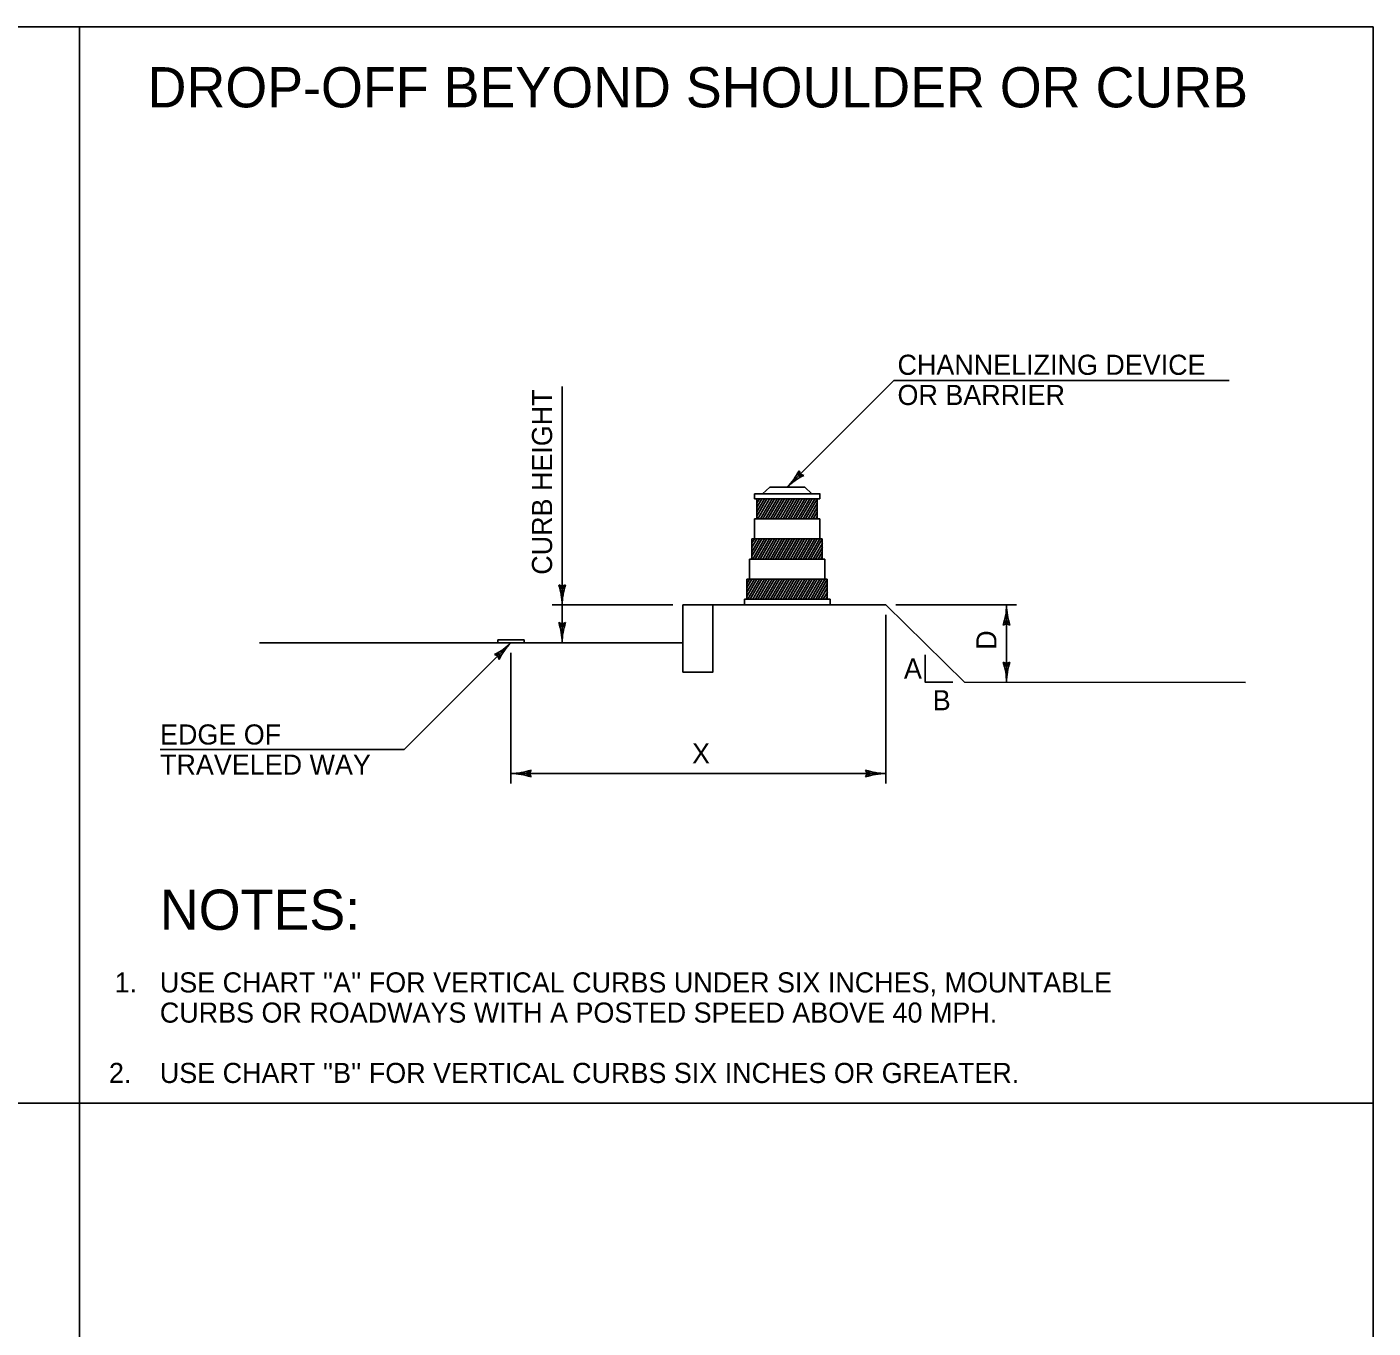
# Model space of a CAD drawing. Extents: x 0 to 32, y 0 to 21.
# Drawn here: x 22.64 to 32, y 11.94 to 21 of the extents above; entities that cross this region are included whole.
import ezdxf

# ---------------------------------------------------------------- set-up
doc = ezdxf.new("R2010")
doc.units = 0
for name, color, linetype in [('Default', 7, 'Continuous'), ('Level 1', 7, 'Continuous'), ('Level 60', 7, 'Continuous'), ('Level 63', 7, 'Continuous')]:
    doc.layers.add(name, color=color, linetype=linetype)

msp = doc.modelspace()

# ---------------------------------------------------------------- linework, layer by layer
at = {"layer": 'Default'}
msp.add_lwpolyline([(0, 21), (32, 21), (32, 0), (0, 0)], close=True, dxfattribs=at)
at = {"layer": 'Level 1'}
for p, q in [((26.3588, 16.7138), (26.3588, 18.4981)), ((27.9243, 17.7962), (28.6667, 18.5386)), ((28.6667, 18.5386), (30.9982, 18.5386)), ((27.9979, 17.8768), (28.0058, 17.8962)), ((28.0163, 17.8882), (28.0069, 17.9115)), ((28.0396, 17.8788), (28.0163, 17.8882)), ((27.7533, 17.7513), (27.8025, 17.7961)), ((27.8025, 17.7961), (28.0461, 17.7962)), ((28.0049, 17.8699), (28.0243, 17.8777)), ((28.0461, 17.7962), (28.0953, 17.7515)), ((27.6958, 17.7513), (27.6958, 17.7163)), ((28.1508, 17.7163), (27.6958, 17.7163)), ((28.1508, 17.7513), (27.6962, 17.7513)), ((27.7131, 17.6852), (27.7311, 17.7163)), ((27.7131, 17.5946), (27.7836, 17.7163)), ((27.7136, 17.7163), (27.7136, 17.5737)), ((27.7136, 17.6256), (27.7661, 17.7163)), ((27.7137, 17.6561), (27.7486, 17.7163)), ((27.7202, 17.5764), (27.8011, 17.7163)), ((27.7376, 17.5764), (27.8186, 17.7163)), ((27.7551, 17.5764), (27.8361, 17.7163)), ((27.7727, 17.5764), (27.8536, 17.7163)), ((27.7901, 17.5764), (27.8711, 17.7163)), ((27.8076, 17.5764), (27.8885, 17.7163)), ((27.8252, 17.5764), (27.9061, 17.7163)), ((27.8426, 17.5764), (27.9236, 17.7163)), ((27.8601, 17.5764), (27.941, 17.7163)), ((27.8776, 17.5764), (27.9586, 17.7163)), ((27.8951, 17.5764), (27.9761, 17.7163)), ((27.9126, 17.5764), (27.9935, 17.7163)), ((27.9301, 17.5764), (28.011, 17.7163)), ((27.9476, 17.5764), (28.0286, 17.7163)), ((27.9651, 17.5764), (28.046, 17.7163)), ((27.9826, 17.5764), (28.0635, 17.7163)), ((28.0001, 17.5764), (28.081, 17.7163)), ((28.0176, 17.5764), (28.0985, 17.7163)), ((28.0351, 17.5764), (28.116, 17.7163)), ((28.0526, 17.5764), (28.1335, 17.7163)), ((28.1335, 17.5767), (28.1335, 17.7163)), ((28.1508, 17.7517), (28.1508, 17.7163)), ((28.0701, 17.5764), (28.1335, 17.6861)), ((28.0876, 17.5764), (28.1336, 17.6563)), ((28.1051, 17.5764), (28.1335, 17.6255)), ((28.151, 17.5764), (27.6961, 17.5764)), ((27.6961, 17.5764), (27.6961, 17.436)), ((28.1226, 17.5764), (28.1332, 17.5949)), ((28.151, 17.436), (28.151, 17.5764)), ((27.6781, 17.3452), (27.7308, 17.4363)), ((28.1681, 17.4363), (27.6783, 17.4363)), ((27.6786, 17.4364), (27.6786, 17.2952)), ((27.6786, 17.3156), (27.7482, 17.4363)), ((27.6786, 17.3764), (27.7133, 17.4363)), ((27.6786, 17.4067), (27.6957, 17.4363)), ((27.685, 17.2964), (27.7658, 17.4363)), ((27.7024, 17.2964), (27.7833, 17.4363)), ((27.7199, 17.2964), (27.8007, 17.4363)), ((27.7374, 17.2964), (27.8182, 17.4363)), ((27.7549, 17.2964), (27.8358, 17.4363)), ((27.7724, 17.2964), (27.8532, 17.4363)), ((27.7899, 17.2964), (27.8707, 17.4363)), ((27.8073, 17.2964), (27.8883, 17.4363)), ((27.8249, 17.2964), (27.9057, 17.4363)), ((27.8424, 17.2964), (27.9232, 17.4363)), ((27.8598, 17.2964), (27.9407, 17.4363)), ((27.8774, 17.2964), (27.9582, 17.4363)), ((27.8949, 17.2964), (27.9757, 17.4363)), ((27.9123, 17.2964), (27.9932, 17.4363)), ((27.9298, 17.2964), (28.0107, 17.4363)), ((27.9474, 17.2964), (28.0282, 17.4363)), ((27.9648, 17.2964), (28.0457, 17.4363)), ((27.9823, 17.2964), (28.0631, 17.4363)), ((27.9999, 17.2964), (28.0807, 17.4363)), ((28.0173, 17.2964), (28.0982, 17.4363)), ((28.0348, 17.2964), (28.1156, 17.4363)), ((28.0523, 17.2964), (28.1331, 17.4363)), ((28.0698, 17.2964), (28.1507, 17.4363)), ((28.0873, 17.2964), (28.1681, 17.4363)), ((28.1685, 17.2972), (28.1685, 17.4364)), ((28.1048, 17.2964), (28.1694, 17.4081)), ((28.1223, 17.2964), (28.1689, 17.3771)), ((28.1398, 17.2964), (28.1682, 17.3455)), ((28.186, 17.2965), (27.6611, 17.2965)), ((27.6611, 17.2965), (27.6611, 17.1565)), ((28.1573, 17.2964), (28.1684, 17.3156)), ((28.186, 17.1573), (28.186, 17.2965)), ((27.6434, 17.1248), (27.6616, 17.1565)), ((27.6435, 17.0352), (27.7136, 17.1566)), ((28.2034, 17.1566), (27.6436, 17.1566)), ((27.6436, 17.1566), (27.6436, 17.0166)), ((27.644, 17.0666), (27.6961, 17.1566)), ((27.6441, 17.0971), (27.6786, 17.1566)), ((27.6502, 17.0166), (27.7311, 17.1566)), ((27.6677, 17.0166), (27.7486, 17.1566)), ((27.6851, 17.0166), (27.7661, 17.1566)), ((27.7027, 17.0166), (27.7836, 17.1566)), ((27.7202, 17.0166), (27.8011, 17.1566)), ((27.7376, 17.0166), (27.8186, 17.1566)), ((27.7551, 17.0166), (27.8361, 17.1566)), ((27.7727, 17.0166), (27.8536, 17.1566)), ((27.7901, 17.0166), (27.8711, 17.1566)), ((27.8076, 17.0166), (27.8885, 17.1566)), ((27.8252, 17.0166), (27.9061, 17.1566)), ((27.8426, 17.0166), (27.9236, 17.1566)), ((27.8601, 17.0166), (27.941, 17.1566)), ((27.8776, 17.0166), (27.9586, 17.1566)), ((27.8951, 17.0166), (27.9761, 17.1566)), ((27.9126, 17.0166), (27.9935, 17.1566)), ((27.9301, 17.0166), (28.011, 17.1566)), ((27.9476, 17.0166), (28.0286, 17.1566)), ((27.9651, 17.0166), (28.046, 17.1566)), ((27.9826, 17.0166), (28.0635, 17.1566)), ((28.0001, 17.0166), (28.081, 17.1566)), ((28.0176, 17.0166), (28.0985, 17.1566)), ((28.0351, 17.0166), (28.116, 17.1566)), ((28.0526, 17.0166), (28.1335, 17.1566)), ((28.0701, 17.0166), (28.151, 17.1566)), ((28.0876, 17.0166), (28.1685, 17.1566)), ((28.1051, 17.0166), (28.186, 17.1566)), ((28.1226, 17.0166), (28.2034, 17.1566)), ((28.2034, 17.0166), (28.2034, 17.1566)), ((26.3588, 17.1075), (26.3357, 17.1174)), ((26.3539, 17.0865), (26.3457, 17.1057)), ((26.3819, 17.1174), (26.3588, 17.1075)), ((26.3638, 17.0865), (26.3719, 17.1057)), ((28.1401, 17.0166), (28.2034, 17.1265)), ((28.1576, 17.0166), (28.2032, 17.0956)), ((28.1751, 17.0166), (28.2041, 17.0667)), ((27.1288, 16.9774), (26.2888, 16.9774)), ((27.1988, 16.9774), (28.6101, 16.9774)), ((27.6276, 17.0162), (28.2225, 17.0162)), ((27.6276, 16.9781), (27.6276, 17.0162)), ((28.1926, 17.0166), (28.2033, 17.0354)), ((28.2225, 16.9784), (28.2225, 17.0162)), ((28.6101, 16.9774), (29.1575, 16.4397)), ((28.6801, 16.9774), (29.5201, 16.9774)), ((29.4501, 16.9774), (29.4501, 16.4395)), ((28.6101, 16.9074), (28.6101, 15.7338)), ((29.4452, 16.8683), (29.437, 16.8491)), ((29.4551, 16.8683), (29.4632, 16.8491)), ((26.3588, 16.844), (26.3357, 16.8538)), ((26.3539, 16.8229), (26.3457, 16.8422)), ((26.3819, 16.8538), (26.3588, 16.844)), ((26.3638, 16.8229), (26.3719, 16.8422)), ((29.427, 16.8374), (29.4501, 16.8472)), ((29.4501, 16.8472), (29.4732, 16.8374)), ((24.254, 16.7138), (27.1975, 16.7138)), ((26.0025, 16.7138), (25.26, 15.9714)), ((25.9102, 16.7136), (25.9102, 16.734)), ((26.0948, 16.734), (25.9102, 16.734)), ((26.0948, 16.734), (26.0948, 16.7146)), ((25.8872, 16.6312), (25.9105, 16.6218)), ((25.9219, 16.6401), (25.9025, 16.6323)), ((25.9105, 16.6218), (25.9199, 16.5985)), ((25.9288, 16.6332), (25.921, 16.6138)), ((26.0025, 16.6438), (26.0025, 15.7338)), ((29.4501, 16.5696), (29.427, 16.5795)), ((29.4732, 16.5795), (29.4501, 16.5696)), ((29.4452, 16.5486), (29.437, 16.5678)), ((29.4551, 16.5486), (29.4632, 16.5678)), ((29.1576, 16.4397), (31.1131, 16.438)), ((25.26, 15.9714), (23.5613, 15.9714)), ((26.1327, 15.8038), (26.1425, 15.8269)), ((28.4701, 15.8269), (28.48, 15.8038)), ((28.6101, 15.8038), (26.0025, 15.8038)), ((26.1116, 15.8088), (26.1309, 15.8169)), ((26.1116, 15.7989), (26.1309, 15.7907)), ((26.1425, 15.7807), (26.1327, 15.8038)), ((28.48, 15.8038), (28.4701, 15.7807)), ((28.501, 15.8088), (28.4818, 15.8169)), ((28.501, 15.7989), (28.4818, 15.7907))]:
    msp.add_line(p, q, dxfattribs=at)
msp.add_lwpolyline([(27.1988, 16.9774), (27.1988, 16.5096), (27.4071, 16.5096), (27.4071, 16.9774)], close=True, dxfattribs=at)
msp.add_lwpolyline([(28.8838, 16.629), (28.8838, 16.4397), (29.0766, 16.4397)], dxfattribs=at)
for centre, start, end in [((27.6044, 18.1127), 315.29835, 333.44042), ((28.2408, 17.4763), 116.55958, 134.70165), ((25.9088, 16.9751), 0.29835, 18.44042), ((26.8088, 16.9751), 161.55958, 179.70165), ((29.0001, 16.9797), 341.55958, 359.70165), ((29.9001, 16.9797), 180.29835, 198.44042), ((25.9088, 16.7115), 0.29835, 18.44042), ((26.8088, 16.7115), 161.55958, 179.70165), ((25.686, 17.0337), 296.55958, 314.70165), ((26.3224, 16.3973), 135.29835, 153.44042), ((29.0001, 16.4371), 0.29835, 18.44042), ((29.9001, 16.4371), 161.55958, 179.70165), ((26.0002, 16.2538), 270.29835, 288.44042), ((28.6125, 16.2538), 251.55958, 269.70165), ((26.0002, 15.3538), 71.55958, 89.70165), ((28.6125, 15.3538), 90.29835, 108.44042)]:
    msp.add_arc(centre, 0.45, start, end, dxfattribs=at)
at = {"layer": 'Level 60'}
for p, q in [((23, 21), (23, 3.75)), ((0, 13.51), (32, 13.51))]:
    msp.add_line(p, q, dxfattribs=at)
at = {"layer": 'Level 63'}
for p, q in [((32, 21), (0, 21)), ((32, 0), (32, 21))]:
    msp.add_line(p, q, dxfattribs=at)

# ---------------------------------------------------------------- texts
at = {"layer": 'Level 1'}
for s, height, p in [('DROP-OFF BEYOND SHOULDER OR CURB', 0.28, (23.4747, 20.44)), ('NOTES:', 0.28, (23.56, 14.716)), ("USE CHART ''A'' FOR VERTICAL CURBS UNDER SIX INCHES, MOUNTABLE ", 0.14, (23.56, 14.28)), ('1.', 0.14, (23.2458, 14.28)), ('CURBS OR ROADWAYS WITH A POSTED SPEED ABOVE 40 MPH.', 0.14, (23.56, 14.07)), ('2.', 0.14, (23.2061, 13.65)), ("USE CHART ''B'' FOR VERTICAL CURBS SIX INCHES OR GREATER.", 0.14, (23.56, 13.65))]:
    msp.add_text(s, height=height, dxfattribs=at).set_placement(p)
for s, rotation, p in [('CHANNELIZING DEVICE', 360, (28.6917, 18.5786)), ('CURB HEIGHT', 90, (26.2888, 17.1874)), ('OR BARRIER', 360, (28.6917, 18.3686)), ('D', 90, (29.3801, 16.6649)), ('A', 360, (28.7364, 16.4644)), ('B', 360, (28.9367, 16.2439)), ('EDGE OF', 360, (23.5613, 16.0055)), ('X', 360, (27.2622, 15.8738)), ('TRAVELED WAY', 360, (23.5613, 15.7955))]:
    msp.add_text(s, height=0.14, rotation=rotation, dxfattribs=at).set_placement(p)

doc.saveas('drawing.dxf')
